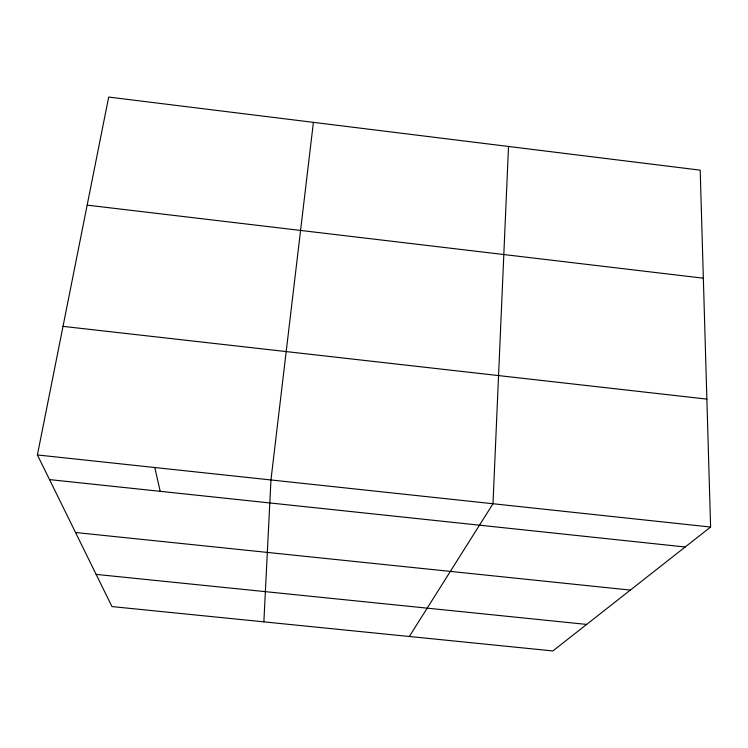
<?xml version="1.0" encoding="UTF-8"?>
<svg xmlns="http://www.w3.org/2000/svg" width="748" height="748" viewBox="0 0 748 748"><rect width="100%" height="100%" fill="white"/><g stroke="black" fill="none" stroke-linecap="round" stroke-linejoin="round"><path stroke-width="1.12" d="M508.518 146.468L492.988 503.741L409.324 636.492M263.866 621.859L270.954 479.964L313.403 122.354M37.4 454.952L108.684 97.062L700.193 170.151L710.6 527.041L552.884 650.938L111.957 606.572L37.4 454.952L710.6 527.041M96.127 574.389L586.647 624.412M75.529 532.501L630.349 590.088M49.508 479.59L685.205 546.994M63.01 326.362L706.869 399.114M87.161 205.13L703.344 278.191M154.789 467.528L160.203 491.324"/></g></svg>
